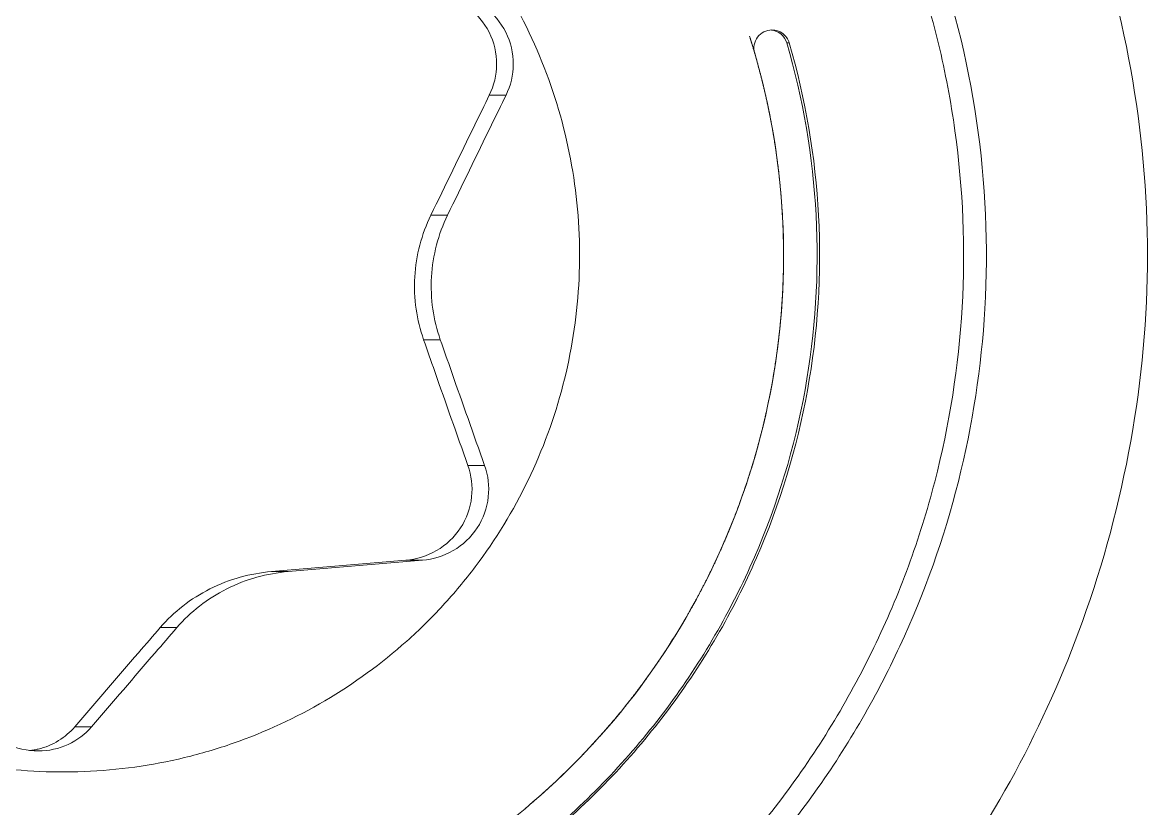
# Model space of a CAD drawing. Header units: millimetres. Extents: x 1177 to 4147, y 93 to 2194.
# Drawn here: x 1853.593 to 1858.274, y 1357.593 to 1360.863 of the extents above; entities that cross this region are included whole.
import ezdxf

# ---------------------------------------------------------------- set-up
doc = ezdxf.new("R2010")
doc.units = ezdxf.units.MM
doc.header["$LTSCALE"] = 0.1
doc.layers.get('0').update_dxf_attribs({"lineweight": 13})

msp = doc.modelspace()

# ---------------------------------------------------------------- linework, layer by layer
for p, q in [((1856.7831, 1360.7786), (1856.7728, 1360.7786)), ((1856.6417, 1360.7285), (1856.6394, 1360.7365)), ((1855.6049, 1360.5608), (1855.5354, 1360.5608)), ((1856.7395, 1360.2427), (1856.7376, 1360.258)), ((1855.292, 1360.0611), (1855.3615, 1360.0611)), ((1856.7562, 1359.7509), (1856.7566, 1359.7579)), ((1855.2621, 1359.5434), (1855.3316, 1359.5434)), ((1856.6919, 1359.2602), (1856.6934, 1359.2674)), ((1855.516, 1359.0201), (1855.4464, 1359.0201)), ((1856.5458, 1358.7816), (1856.5515, 1358.7961)), ((1856.5318, 1358.7472), (1856.5458, 1358.7816)), ((1855.1881, 1358.6264), (1854.6291, 1358.5787)), ((1855.2576, 1358.6264), (1854.6986, 1358.5787)), ((1855.2576, 1358.6264), (1855.1881, 1358.6264)), ((1854.6291, 1358.5787), (1854.6986, 1358.5787)), ((1854.1664, 1358.3458), (1854.2359, 1358.3458)), ((1856.3236, 1358.3361), (1856.3324, 1358.3508)), ((1853.8806, 1357.9331), (1853.811, 1357.9331)), ((1856.0332, 1357.9363), (1856.0411, 1357.9455)), ((1853.6594, 1357.8322), (1853.6421, 1357.8327))]:
    msp.add_line(p, q)
for centre, radius, start, end in [((1856.7113, 1360.7575), 0.075, 90.0594, 196.3113), ((1853.59, 1358.1289), 0.2967, 276.3801, 280.0635), ((1853.5907, 1358.1247), 0.2924, 280.0633, 283.2844)]:
    msp.add_arc(centre, radius, start, end)
for points, knots in [([(1853.7585, 1363.7448), (1853.5165, 1363.7448), (1853.0312, 1363.6988), (1852.3301, 1363.494), (1851.6797, 1363.1609), (1851.1036, 1362.7113), (1850.6221, 1362.1613), (1850.2525, 1361.5304), (1850.0079, 1360.8414), (1849.934, 1360.359), (1849.9201, 1360.117)], [0, 0, 0, 0, 0.124921, 0.249854, 0.374808, 0.499791, 0.624805, 0.74985, 0.874913, 1, 1, 1, 1]), ([(1853.7585, 1363.7448), (1854.019, 1363.7448), (1854.5415, 1363.6914), (1855.2917, 1363.4546), (1855.9788, 1363.0707), (1856.5742, 1362.5556), (1857.0533, 1361.9308), (1857.3963, 1361.2217), (1857.5891, 1360.4583), (1857.6121, 1359.933), (1857.5971, 1359.6726)], [0, 0, 0, 0, 0.124923, 0.249851, 0.374807, 0.499793, 0.624811, 0.749857, 0.87492, 1, 1, 1, 1]), ([(1857.5024, 1359.6784), (1857.5166, 1359.923), (1857.5016, 1360.2935), (1857.41, 1360.7758), (1857.2718, 1361.247), (1857.0133, 1361.8069), (1856.6505, 1362.3056), (1856.3067, 1362.6558), (1855.9304, 1362.9707), (1855.4047, 1363.2925), (1854.7112, 1363.5478), (1853.9813, 1363.6627), (1853.2429, 1363.6328), (1852.5247, 1363.4593), (1851.9654, 1363.2002), (1851.5554, 1362.9309), (1851.1736, 1362.6227), (1850.7558, 1362.1692), (1850.4346, 1361.6428), (1850.243, 1361.1907), (1850.0966, 1360.7222), (1850.0391, 1360.3559), (1850.0249, 1360.1112)], [0, 0, 0, 0, 0.062524, 0.093821, 0.125116, 0.187624, 0.250118, 0.281397, 0.312672, 0.375134, 0.437583, 0.500025, 0.562464, 0.624908, 0.687362, 0.718632, 0.749906, 0.812391, 0.874892, 0.906183, 0.937477, 1, 1, 1, 1]), ([(1853.6398, 1357.7484), (1853.4997, 1357.7565), (1853.2899, 1357.7895), (1853.0217, 1357.8736), (1852.7628, 1357.9836), (1852.4614, 1358.168), (1852.2017, 1358.4079), (1852.0253, 1358.627), (1851.8711, 1358.8625), (1851.7228, 1359.1836), (1851.6235, 1359.5959), (1851.6063, 1360.0197), (1851.6721, 1360.4387), (1851.8182, 1360.8368), (1852.0025, 1361.1387), (1852.1828, 1361.3547), (1852.3833, 1361.5521), (1852.6688, 1361.7604), (1852.9894, 1361.9088), (1853.2592, 1361.9882), (1853.5354, 1362.0407), (1853.7476, 1362.0493), (1853.8876, 1362.0412)], [0, 0, 0, 0, 0.062443, 0.093706, 0.124966, 0.187429, 0.249906, 0.281189, 0.312476, 0.374984, 0.437502, 0.500025, 0.562545, 0.625058, 0.687559, 0.71884, 0.750118, 0.812587, 0.875041, 0.906299, 0.937559, 1, 1, 1, 1]), ([(1853.8876, 1362.0412), (1854.0277, 1362.0331), (1854.2375, 1362.0001), (1854.5057, 1361.916), (1854.7646, 1361.806), (1855.066, 1361.6216), (1855.3256, 1361.3817), (1855.5021, 1361.1626), (1855.6563, 1360.9271), (1855.8046, 1360.606), (1855.9039, 1360.1937), (1855.9211, 1359.7699), (1855.8553, 1359.3509), (1855.7092, 1358.9528), (1855.5249, 1358.651), (1855.3446, 1358.4349), (1855.1441, 1358.2375), (1854.8586, 1358.0292), (1854.5379, 1357.8808), (1854.2682, 1357.8014), (1853.992, 1357.7489), (1853.7798, 1357.7403), (1853.6398, 1357.7484)], [0, 0, 0, 0, 0.062443, 0.093706, 0.124966, 0.187429, 0.249906, 0.281189, 0.312476, 0.374984, 0.437502, 0.500025, 0.562545, 0.625058, 0.687559, 0.71884, 0.750118, 0.812587, 0.875041, 0.906299, 0.937559, 1, 1, 1, 1]), ([(1850.8451, 1361.0703), (1850.7498, 1360.833), (1850.6167, 1360.333), (1850.6043, 1359.5587), (1850.7791, 1358.8039), (1851.131, 1358.1138), (1851.6391, 1357.5294), (1852.2729, 1357.0852), (1852.8759, 1356.8538), (1853.3796, 1356.7605), (1853.6358, 1356.7448), (1853.7637, 1356.7448)], [0, 0, 0, 0, 0.125032, 0.250067, 0.375098, 0.500103, 0.625071, 0.749998, 0.874891, 0.937447, 1, 1, 1, 1]), ([(1851.0122, 1361.0819), (1851.003, 1361.0528), (1850.9844, 1360.9947), (1850.9566, 1360.9076), (1850.9335, 1360.8349), (1850.915, 1360.7768), (1850.9011, 1360.7333), (1850.8872, 1360.6897), (1850.8733, 1360.6461), (1850.8617, 1360.6098), (1850.8524, 1360.5808), (1850.8466, 1360.5626), (1850.8426, 1360.5499), (1850.8403, 1360.5426), (1850.8385, 1360.5372), (1850.8371, 1360.5326), (1850.8359, 1360.529), (1850.8351, 1360.5263), (1850.8343, 1360.524), (1850.8341, 1360.5221), (1850.8339, 1360.5202), (1850.8336, 1360.5178), (1850.833, 1360.512), (1850.832, 1360.5033), (1850.8307, 1360.4917), (1850.8294, 1360.4802), (1850.8277, 1360.4647), (1850.8255, 1360.4455), (1850.8229, 1360.4223), (1850.8203, 1360.3992), (1850.8169, 1360.3684), (1850.8126, 1360.3298), (1850.8074, 1360.2835), (1850.8022, 1360.2373), (1850.7953, 1360.1756), (1850.7883, 1360.1139), (1850.7823, 1360.0599), (1850.7788, 1360.0291), (1850.7767, 1360.0098), (1850.7749, 1359.9944), (1850.7736, 1359.9828), (1850.7723, 1359.9712), (1850.7713, 1359.9616), (1850.7704, 1359.9539), (1850.7697, 1359.9481), (1850.7691, 1359.9423), (1850.7686, 1359.9375), (1850.7682, 1359.9344), (1850.768, 1359.9329), (1850.7679, 1359.932), (1850.768, 1359.9308), (1850.7681, 1359.9294), (1850.7683, 1359.9275), (1850.7685, 1359.9251), (1850.7688, 1359.9222), (1850.7691, 1359.9184), (1850.7697, 1359.9118), (1850.7705, 1359.9023), (1850.7718, 1359.8871), (1850.7734, 1359.8681), (1850.7753, 1359.8453), (1850.7773, 1359.8225), (1850.7792, 1359.7998), (1850.7818, 1359.7694), (1850.7851, 1359.7314), (1850.789, 1359.6858), (1850.7929, 1359.6402), (1850.7968, 1359.5947), (1850.8006, 1359.5491), (1850.8039, 1359.5111), (1850.8065, 1359.4807), (1850.8084, 1359.4579), (1850.8104, 1359.4351), (1850.8123, 1359.4124), (1850.814, 1359.3934), (1850.8153, 1359.3782), (1850.8161, 1359.3687), (1850.8166, 1359.362), (1850.817, 1359.3582), (1850.8172, 1359.3554), (1850.8174, 1359.353), (1850.8176, 1359.3511), (1850.8177, 1359.3497), (1850.8178, 1359.3485), (1850.8181, 1359.3476), (1850.8185, 1359.3462), (1850.8194, 1359.3432), (1850.8207, 1359.3385), (1850.8223, 1359.3329), (1850.8239, 1359.3273), (1850.8261, 1359.3199), (1850.8288, 1359.3106), (1850.832, 1359.2994), (1850.8353, 1359.2882), (1850.8396, 1359.2733), (1850.845, 1359.2547), (1850.8537, 1359.2249), (1850.8688, 1359.1727), (1850.8861, 1359.1131), (1850.9033, 1359.0535), (1850.9163, 1359.0088), (1850.9293, 1358.9641), (1850.9401, 1358.9268), (1850.9487, 1358.897), (1850.9552, 1358.8746), (1850.9617, 1358.8523), (1850.9671, 1358.8336), (1850.9714, 1358.8187), (1850.9747, 1358.8076), (1850.9779, 1358.7964), (1850.9803, 1358.788), (1850.9819, 1358.7824), (1850.9826, 1358.7801), (1850.9832, 1358.7782), (1850.9837, 1358.7763), (1850.9848, 1358.7742), (1850.9861, 1358.7717), (1850.9879, 1358.7683), (1850.9901, 1358.7641), (1850.9927, 1358.759), (1850.9962, 1358.7523), (1851.0024, 1358.7404), (1851.0111, 1358.7235), (1851.0252, 1358.6965), (1851.0428, 1358.6627), (1851.0639, 1358.6221), (1851.0849, 1358.5815), (1851.106, 1358.5409), (1851.1271, 1358.5003), (1851.1482, 1358.4598), (1851.1693, 1358.4192), (1851.1869, 1358.3854), (1851.2009, 1358.3583), (1851.2115, 1358.338), (1851.2203, 1358.3211), (1851.2273, 1358.3076), (1851.2326, 1358.2975), (1851.2378, 1358.2873), (1851.2422, 1358.2789), (1851.2457, 1358.2721), (1851.2479, 1358.2679), (1851.2497, 1358.2645), (1851.251, 1358.262), (1851.2521, 1358.2598), (1851.2529, 1358.2584), (1851.2533, 1358.2575), (1851.2536, 1358.2569), (1851.2541, 1358.2563), (1851.2547, 1358.2556), (1851.2558, 1358.2542), (1851.2573, 1358.2524), (1851.2591, 1358.2501), (1851.2615, 1358.2471), (1851.2646, 1358.2433), (1851.2694, 1358.2372), (1851.2755, 1358.2297), (1851.2828, 1358.2206), (1851.2901, 1358.2115), (1851.2998, 1358.1994), (1851.3119, 1358.1843), (1851.3265, 1358.1662), (1851.3459, 1358.142), (1851.3702, 1358.1117), (1851.3993, 1358.0755), (1851.4284, 1358.0392), (1851.4575, 1358.0029), (1851.4867, 1357.9666), (1851.5158, 1357.9303), (1851.5449, 1357.894), (1851.5692, 1357.8638), (1851.5886, 1357.8396), (1851.6007, 1357.8245), (1851.6092, 1357.8139), (1851.6141, 1357.8078), (1851.6177, 1357.8033), (1851.6208, 1357.7995), (1851.6232, 1357.7965), (1851.625, 1357.7942), (1851.6265, 1357.7923), (1851.628, 1357.7911), (1851.6295, 1357.7899), (1851.6313, 1357.7884), (1851.6357, 1357.7847), (1851.6422, 1357.7792), (1851.651, 1357.7719), (1851.6598, 1357.7645), (1851.6714, 1357.7547), (1851.686, 1357.7425), (1851.7036, 1357.7278), (1851.7211, 1357.7132), (1851.7444, 1357.6936), (1851.7736, 1357.6692), (1851.8087, 1357.6398), (1851.8437, 1357.6105), (1851.8904, 1357.5713), (1851.9372, 1357.5322), (1851.978, 1357.498), (1852.0014, 1357.4784), (1852.016, 1357.4662), (1852.0277, 1357.4564), (1852.0364, 1357.4491), (1852.0452, 1357.4417), (1852.0525, 1357.4356), (1852.0583, 1357.4307), (1852.0627, 1357.427), (1852.0671, 1357.4234), (1852.0708, 1357.4203), (1852.0731, 1357.4183), (1852.0742, 1357.4174), (1852.0749, 1357.4168), (1852.076, 1357.4162), (1852.0773, 1357.4155), (1852.079, 1357.4146), (1852.0811, 1357.4134), (1852.0837, 1357.412), (1852.0871, 1357.4102), (1852.093, 1357.4069), (1852.1015, 1357.4023), (1852.1151, 1357.3949), (1852.1321, 1357.3856), (1852.1525, 1357.3744), (1852.173, 1357.3633), (1852.1934, 1357.3521), (1852.2206, 1357.3373), (1852.2546, 1357.3187), (1852.2954, 1357.2964), (1852.3362, 1357.2741), (1852.377, 1357.2518), (1852.4179, 1357.2295), (1852.4519, 1357.2109), (1852.4791, 1357.1961), (1852.4995, 1357.1849), (1852.5199, 1357.1738), (1852.5403, 1357.1626), (1852.5573, 1357.1533), (1852.5709, 1357.1459), (1852.5794, 1357.1413), (1852.5854, 1357.138), (1852.5888, 1357.1362), (1852.5913, 1357.1348), (1852.5935, 1357.1336), (1852.5952, 1357.1327), (1852.5964, 1357.132), (1852.5975, 1357.1314), (1852.5984, 1357.1311), (1852.5998, 1357.1307), (1852.6027, 1357.1298), (1852.6073, 1357.1284), (1852.6127, 1357.1267), (1852.6182, 1357.125), (1852.6254, 1357.1227), (1852.6345, 1357.1199), (1852.6454, 1357.1165), (1852.6563, 1357.1131), (1852.6709, 1357.1085), (1852.689, 1357.1028), (1852.7181, 1357.0938), (1852.769, 1357.0779), (1852.8271, 1357.0598), (1852.8853, 1357.0416), (1852.9289, 1357.028), (1852.9725, 1357.0144), (1853.0089, 1357.003), (1853.0379, 1356.994), (1853.0597, 1356.9872), (1853.0815, 1356.9804), (1853.0997, 1356.9747), (1853.1143, 1356.9702), (1853.1252, 1356.9668), (1853.1361, 1356.9634), (1853.1442, 1356.9608), (1853.1497, 1356.9591), (1853.152, 1356.9584), (1853.1538, 1356.9578), (1853.1556, 1356.9572), (1853.158, 1356.957), (1853.1609, 1356.9567), (1853.1648, 1356.9563), (1853.1696, 1356.9558), (1853.1754, 1356.9552), (1853.1831, 1356.9543), (1853.1966, 1356.9529), (1853.2159, 1356.9509), (1853.2467, 1356.9476), (1853.2853, 1356.9436), (1853.3316, 1356.9387), (1853.3779, 1356.9338), (1853.4241, 1356.929), (1853.4859, 1356.9225), (1853.563, 1356.9143), (1853.6556, 1356.9046), (1853.7173, 1356.8981), (1853.7481, 1356.8948)], [0, 0, 0, 0, 0.015625, 0.03125, 0.046875, 0.054688, 0.0625, 0.070312, 0.078125, 0.085938, 0.089844, 0.09375, 0.095703, 0.09668, 0.097656, 0.098633, 0.099121, 0.099609, 0.100098, 0.100342, 0.100586, 0.101074, 0.101562, 0.103516, 0.105469, 0.107422, 0.109375, 0.113281, 0.117188, 0.121094, 0.125, 0.132812, 0.140625, 0.148438, 0.15625, 0.171875, 0.179688, 0.183594, 0.1875, 0.189453, 0.191406, 0.193359, 0.195312, 0.196289, 0.197266, 0.198242, 0.199219, 0.199707, 0.199829, 0.199951, 0.200195, 0.200439, 0.200684, 0.201172, 0.20166, 0.202148, 0.203125, 0.205078, 0.207031, 0.210938, 0.214844, 0.21875, 0.222656, 0.226562, 0.234375, 0.242188, 0.25, 0.257812, 0.265625, 0.273438, 0.277344, 0.28125, 0.285156, 0.289062, 0.292969, 0.294922, 0.296875, 0.297852, 0.29834, 0.298828, 0.299316, 0.299561, 0.299805, 0.300049, 0.300171, 0.300293, 0.300781, 0.301758, 0.302734, 0.303711, 0.304688, 0.306641, 0.308594, 0.310547, 0.3125, 0.316406, 0.320312, 0.328125, 0.34375, 0.351562, 0.359375, 0.367188, 0.375, 0.378906, 0.382812, 0.386719, 0.390625, 0.392578, 0.394531, 0.396484, 0.398438, 0.398926, 0.399414, 0.399658, 0.399902, 0.400391, 0.400879, 0.401367, 0.402344, 0.40332, 0.404297, 0.40625, 0.410156, 0.414062, 0.421875, 0.429688, 0.4375, 0.445312, 0.453125, 0.460938, 0.46875, 0.476562, 0.480469, 0.484375, 0.488281, 0.490234, 0.492188, 0.494141, 0.496094, 0.49707, 0.498047, 0.498535, 0.499023, 0.499512, 0.499756, 0.499878, 0.5, 0.500122, 0.500244, 0.500488, 0.500977, 0.501465, 0.501953, 0.50293, 0.503906, 0.505859, 0.507812, 0.509766, 0.511719, 0.515625, 0.519531, 0.523438, 0.53125, 0.539062, 0.546875, 0.554688, 0.5625, 0.570312, 0.578125, 0.585938, 0.589844, 0.59375, 0.595703, 0.59668, 0.597656, 0.598633, 0.599121, 0.599609, 0.600098, 0.600342, 0.600586, 0.601074, 0.601562, 0.603516, 0.605469, 0.607422, 0.609375, 0.613281, 0.617188, 0.621094, 0.625, 0.632812, 0.640625, 0.648438, 0.65625, 0.671875, 0.679688, 0.683594, 0.6875, 0.689453, 0.691406, 0.693359, 0.695312, 0.696289, 0.697266, 0.698242, 0.699219, 0.699707, 0.699829, 0.699951, 0.700195, 0.700439, 0.700684, 0.701172, 0.70166, 0.702148, 0.703125, 0.705078, 0.707031, 0.710938, 0.714844, 0.71875, 0.722656, 0.726562, 0.734375, 0.742188, 0.75, 0.757812, 0.765625, 0.773438, 0.777344, 0.78125, 0.785156, 0.789062, 0.792969, 0.794922, 0.796875, 0.797852, 0.79834, 0.798828, 0.799316, 0.799561, 0.799805, 0.800049, 0.800171, 0.800293, 0.800781, 0.801758, 0.802734, 0.803711, 0.804688, 0.806641, 0.808594, 0.810547, 0.8125, 0.816406, 0.820312, 0.828125, 0.84375, 0.851562, 0.859375, 0.867188, 0.875, 0.878906, 0.882812, 0.886719, 0.890625, 0.892578, 0.894531, 0.896484, 0.898438, 0.898926, 0.899414, 0.899658, 0.899902, 0.900391, 0.900879, 0.901367, 0.902344, 0.90332, 0.904297, 0.90625, 0.910156, 0.914062, 0.921875, 0.929688, 0.9375, 0.945312, 0.953125, 0.96875, 0.984375, 1, 1, 1, 1]), ([(1853.7534, 1356.8948), (1853.5101, 1356.8948), (1853.0216, 1356.9547), (1852.3338, 1357.219), (1851.7298, 1357.642), (1851.246, 1358.1986), (1850.9109, 1358.8558), (1850.7444, 1359.5747), (1850.7562, 1360.3121), (1850.883, 1360.7883), (1850.9738, 1361.0143)], [0, 0, 0, 0, 0.124904, 0.249827, 0.374783, 0.49978, 0.624814, 0.749874, 0.874938, 1, 1, 1, 1]), ([(1850.9841, 1361.0143), (1850.8933, 1360.7883), (1850.7666, 1360.3121), (1850.7548, 1359.5747), (1850.9213, 1358.8558), (1851.2564, 1358.1986), (1851.7402, 1357.642), (1852.3441, 1357.219), (1853.0319, 1356.9547), (1853.5205, 1356.8948), (1853.7637, 1356.8948)], [0, 0, 0, 0, 0.125061, 0.250126, 0.375186, 0.50022, 0.625217, 0.750173, 0.875096, 1, 1, 1, 1]), ([(1855.3241, 1360.9818), (1855.3677, 1360.973), (1855.4535, 1360.9354), (1855.5444, 1360.8278), (1855.5765, 1360.691), (1855.5548, 1360.6004), (1855.5354, 1360.5608)], [0, 0, 0, 0, 0.247219, 0.501902, 0.755364, 1, 1, 1, 1]), ([(1855.3936, 1360.9818), (1855.4372, 1360.973), (1855.5231, 1360.9354), (1855.6139, 1360.8278), (1855.646, 1360.691), (1855.6243, 1360.6004), (1855.6049, 1360.5608)], [0, 0, 0, 0, 0.247207, 0.501889, 0.755366, 1, 1, 1, 1]), ([(1856.6394, 1360.7365), (1856.6379, 1360.7415), (1856.6349, 1360.7515), (1856.6315, 1360.7628), (1856.6293, 1360.7703), (1856.6281, 1360.7741), (1856.6271, 1360.7772), (1856.6264, 1360.7797), (1856.6258, 1360.7816), (1856.6253, 1360.7832), (1856.6249, 1360.7844), (1856.6247, 1360.7852), (1856.6245, 1360.7858), (1856.6244, 1360.7862), (1856.6243, 1360.7865), (1856.6242, 1360.7867), (1856.6241, 1360.787), (1856.624, 1360.7874), (1856.6237, 1360.7883), (1856.6233, 1360.7897), (1856.6227, 1360.7916), (1856.6221, 1360.7934), (1856.6213, 1360.7959), (1856.62, 1360.8003), (1856.6188, 1360.804), (1856.618, 1360.8065)], [0, 0, 0, 0, 0.25, 0.5, 0.5625, 0.625, 0.6875, 0.71875, 0.75, 0.78125, 0.796875, 0.8125, 0.820312, 0.828125, 0.832031, 0.833984, 0.835938, 0.839844, 0.84375, 0.859375, 0.875, 0.890625, 0.90625, 0.9375, 1, 1, 1, 1]), ([(1856.7728, 1360.7786), (1856.7687, 1360.7925), (1856.752, 1360.8185), (1856.7234, 1360.8305), (1856.709, 1360.8321)], [0, 0, 0, 0, 0.500254, 1, 1, 1, 1]), ([(1856.7112, 1360.8325), (1856.727, 1360.8325), (1856.7595, 1360.8219), (1856.7787, 1360.7937), (1856.7831, 1360.7786)], [0, 0, 0, 0, 0.499748, 1, 1, 1, 1]), ([(1853.7637, 1356.7448), (1854.0063, 1356.7448), (1854.4935, 1356.8015), (1855.1836, 1357.0522), (1855.7981, 1357.4551), (1856.3036, 1357.9886), (1856.6731, 1358.6241), (1856.8868, 1359.3277), (1856.9335, 1360.0613), (1856.8512, 1360.5454), (1856.7831, 1360.7786)], [0, 0, 0, 0, 0.124906, 0.24983, 0.374785, 0.499777, 0.624806, 0.749863, 0.874929, 1, 1, 1, 1]), ([(1853.7637, 1356.7448), (1854.0059, 1356.7456), (1854.492, 1356.8037), (1855.1802, 1357.0558), (1855.7927, 1357.4594), (1856.2963, 1357.9929), (1856.6642, 1358.6277), (1856.8769, 1359.3303), (1856.923, 1360.0626), (1856.8408, 1360.5458), (1856.7728, 1360.7786)], [0, 0, 0, 0, 0.124906, 0.24983, 0.374785, 0.499777, 0.624806, 0.749864, 0.874929, 1, 1, 1, 1]), ([(1853.7637, 1356.8948), (1853.9948, 1356.8948), (1854.4587, 1356.9488), (1855.116, 1357.1876), (1855.7013, 1357.5713), (1856.1826, 1358.0794), (1856.5346, 1358.6846), (1856.7381, 1359.3547), (1856.7826, 1360.0533), (1856.7042, 1360.5144), (1856.6394, 1360.7365)], [0, 0, 0, 0, 0.124906, 0.24983, 0.374785, 0.499777, 0.624806, 0.749863, 0.874929, 1, 1, 1, 1]), ([(1856.7376, 1360.258), (1856.7364, 1360.2671), (1856.7346, 1360.2807), (1856.7325, 1360.2966), (1856.7312, 1360.3057), (1856.7303, 1360.3125), (1856.7294, 1360.3193), (1856.7287, 1360.3244), (1856.7283, 1360.3278), (1856.7281, 1360.3293), (1856.7279, 1360.3304), (1856.7277, 1360.3316), (1856.7274, 1360.3339), (1856.7269, 1360.3371), (1856.726, 1360.3423), (1856.725, 1360.3488), (1856.7233, 1360.3591), (1856.7212, 1360.372), (1856.7192, 1360.3849), (1856.7175, 1360.3953), (1856.7165, 1360.4017), (1856.7156, 1360.4069), (1856.7151, 1360.4101), (1856.7147, 1360.4124), (1856.7145, 1360.4137), (1856.7143, 1360.4148), (1856.7141, 1360.4162), (1856.7134, 1360.4196), (1856.7125, 1360.4246), (1856.7112, 1360.4314), (1856.7099, 1360.4381), (1856.7082, 1360.4471), (1856.7066, 1360.4561), (1856.7049, 1360.4652), (1856.7038, 1360.4708), (1856.703, 1360.4753), (1856.7023, 1360.4787), (1856.7018, 1360.4815), (1856.7014, 1360.4834), (1856.7012, 1360.4846), (1856.7011, 1360.4854), (1856.7008, 1360.4864), (1856.7006, 1360.4876), (1856.7001, 1360.4899), (1856.6994, 1360.4931), (1856.6986, 1360.4969), (1856.6975, 1360.502), (1856.6961, 1360.5084), (1856.6939, 1360.5187), (1856.6911, 1360.5315), (1856.6884, 1360.5443), (1856.6862, 1360.5545), (1856.6848, 1360.5609), (1856.6837, 1360.566), (1856.6825, 1360.5711), (1856.6803, 1360.58), (1856.6772, 1360.5927), (1856.6735, 1360.608), (1856.6698, 1360.6233), (1856.6667, 1360.636), (1856.6645, 1360.6449), (1856.6632, 1360.6499), (1856.6618, 1360.6549), (1856.6601, 1360.6611), (1856.656, 1360.6761), (1856.6499, 1360.6986), (1856.6444, 1360.7185), (1856.6417, 1360.7285)], [0, 0, 0, 0, 0.0625, 0.09375, 0.109375, 0.125, 0.140625, 0.15625, 0.160156, 0.164062, 0.166016, 0.167969, 0.171875, 0.179688, 0.1875, 0.203125, 0.21875, 0.25, 0.28125, 0.296875, 0.3125, 0.320312, 0.328125, 0.332031, 0.333984, 0.335938, 0.339844, 0.34375, 0.359375, 0.375, 0.390625, 0.40625, 0.4375, 0.453125, 0.46875, 0.476562, 0.484375, 0.492188, 0.496094, 0.498047, 0.5, 0.501953, 0.503906, 0.507812, 0.515625, 0.523438, 0.53125, 0.546875, 0.5625, 0.59375, 0.625, 0.640625, 0.65625, 0.664062, 0.671875, 0.6875, 0.71875, 0.75, 0.78125, 0.8125, 0.828125, 0.835938, 0.84375, 0.859375, 0.875, 0.9375, 1, 1, 1, 1]), ([(1855.5354, 1360.5608), (1855.5153, 1360.5197), (1855.4338, 1360.3533), (1855.3527, 1360.1867), (1855.292, 1360.0611)], [0, 0, 0, 0, 0.247065, 1, 1, 1, 1]), ([(1855.6049, 1360.5608), (1855.5848, 1360.5197), (1855.5033, 1360.3533), (1855.4222, 1360.1867), (1855.3615, 1360.0611)], [0, 0, 0, 0, 0.247077, 1, 1, 1, 1]), ([(1856.7566, 1359.7579), (1856.7569, 1359.767), (1856.7573, 1359.7808), (1856.7579, 1359.7968), (1856.7582, 1359.8059), (1856.7584, 1359.8128), (1856.7586, 1359.8197), (1856.7588, 1359.8248), (1856.7589, 1359.8283), (1856.759, 1359.8297), (1856.759, 1359.8308), (1856.759, 1359.8321), (1856.759, 1359.8344), (1856.7591, 1359.8377), (1856.7591, 1359.8429), (1856.7591, 1359.8495), (1856.7592, 1359.8599), (1856.7593, 1359.873), (1856.7594, 1359.8887), (1856.7595, 1359.9018), (1856.7596, 1359.911), (1856.7596, 1359.9162), (1856.7595, 1359.9214), (1856.7594, 1359.928), (1856.7591, 1359.9385), (1856.7589, 1359.9515), (1856.7586, 1359.9646), (1856.7584, 1359.9751), (1856.7582, 1359.9816), (1856.7581, 1359.9869), (1856.7581, 1359.9908), (1856.758, 1359.9941), (1856.7579, 1359.9964), (1856.7579, 1359.9977), (1856.7579, 1359.9987), (1856.7578, 1359.9995), (1856.7578, 1360.0007), (1856.7577, 1360.0027), (1856.7576, 1360.0055), (1856.7574, 1360.0089), (1856.7572, 1360.0135), (1856.7569, 1360.0192), (1856.7565, 1360.0284), (1856.7561, 1360.0376), (1856.7556, 1360.0467), (1856.7553, 1360.0536), (1856.755, 1360.0604), (1856.7548, 1360.0656), (1856.7546, 1360.069), (1856.7545, 1360.0705), (1856.7545, 1360.0716), (1856.7544, 1360.0728), (1856.7542, 1360.0751), (1856.754, 1360.0784), (1856.7536, 1360.0836), (1856.7531, 1360.0901), (1856.7524, 1360.1006), (1856.7514, 1360.1136), (1856.7503, 1360.1293), (1856.7494, 1360.1411), (1856.7488, 1360.1489), (1856.7486, 1360.1522), (1856.7484, 1360.1548), (1856.7482, 1360.1575), (1856.7477, 1360.1622), (1856.747, 1360.1691), (1856.7459, 1360.18), (1856.7445, 1360.1936), (1856.7423, 1360.2154), (1856.7406, 1360.2318), (1856.7395, 1360.2427)], [0, 0, 0, 0, 0.0625, 0.09375, 0.109375, 0.125, 0.140625, 0.15625, 0.160156, 0.164062, 0.166016, 0.167969, 0.171875, 0.179688, 0.1875, 0.203125, 0.21875, 0.25, 0.28125, 0.3125, 0.328125, 0.335938, 0.34375, 0.359375, 0.375, 0.40625, 0.4375, 0.453125, 0.46875, 0.476562, 0.484375, 0.492188, 0.496094, 0.498047, 0.5, 0.501953, 0.503906, 0.507812, 0.515625, 0.523438, 0.53125, 0.546875, 0.5625, 0.59375, 0.609375, 0.625, 0.640625, 0.65625, 0.660156, 0.664062, 0.666016, 0.667969, 0.671875, 0.679688, 0.6875, 0.703125, 0.71875, 0.75, 0.78125, 0.8125, 0.820312, 0.828125, 0.832031, 0.835938, 0.84375, 0.859375, 0.875, 0.90625, 0.9375, 1, 1, 1, 1]), ([(1849.9201, 1360.117), (1849.9051, 1359.8574), (1849.9279, 1359.3337), (1850.1195, 1358.5723), (1850.4604, 1357.8649), (1850.9367, 1357.2408), (1851.5289, 1356.7258), (1852.2127, 1356.3408), (1852.9597, 1356.1017), (1853.4803, 1356.0461), (1853.74, 1356.0449)], [0, 0, 0, 0, 0.125084, 0.25015, 0.375199, 0.500218, 0.625203, 0.750156, 0.875085, 1, 1, 1, 1]), ([(1850.0249, 1360.1112), (1850.0108, 1359.8666), (1850.0258, 1359.4961), (1850.1173, 1359.0138), (1850.2556, 1358.5426), (1850.514, 1357.9827), (1850.8769, 1357.484), (1851.2207, 1357.1338), (1851.597, 1356.8189), (1852.1227, 1356.4971), (1852.8162, 1356.2419), (1853.5461, 1356.1269), (1854.2845, 1356.1568), (1855.0027, 1356.3303), (1855.5619, 1356.5894), (1855.972, 1356.8587), (1856.3538, 1357.1669), (1856.7716, 1357.6204), (1857.0928, 1358.1468), (1857.2844, 1358.5989), (1857.4308, 1359.0674), (1857.4883, 1359.4337), (1857.5024, 1359.6784)], [0, 0, 0, 0, 0.062524, 0.093821, 0.125116, 0.187624, 0.250118, 0.281397, 0.312672, 0.375134, 0.437583, 0.500025, 0.562464, 0.624908, 0.687362, 0.718632, 0.749906, 0.812391, 0.874892, 0.906183, 0.937477, 1, 1, 1, 1]), ([(1855.292, 1360.0611), (1855.2729, 1360.0216), (1855.2419, 1359.9379), (1855.2279, 1359.8498), (1855.2253, 1359.8051)], [0, 0, 0, 0, 0.495303, 1, 1, 1, 1]), ([(1855.3615, 1360.0611), (1855.3424, 1360.0216), (1855.3114, 1359.9379), (1855.2903, 1359.8054), (1855.296, 1359.6714), (1855.3172, 1359.5848), (1855.3316, 1359.5434)], [0, 0, 0, 0, 0.247742, 0.500221, 0.752572, 1, 1, 1, 1]), ([(1855.2253, 1359.8051), (1855.2227, 1359.7605), (1855.2265, 1359.6714), (1855.2477, 1359.5848), (1855.2621, 1359.5434)], [0, 0, 0, 0, 0.504893, 1, 1, 1, 1]), ([(1856.6934, 1359.2674), (1856.6952, 1359.2763), (1856.6979, 1359.2898), (1856.7011, 1359.3055), (1856.7029, 1359.3145), (1856.7043, 1359.3213), (1856.7056, 1359.328), (1856.7066, 1359.3331), (1856.7073, 1359.3364), (1856.7076, 1359.3378), (1856.7078, 1359.3389), (1856.708, 1359.3402), (1856.7084, 1359.3425), (1856.709, 1359.3457), (1856.7099, 1359.3508), (1856.711, 1359.3573), (1856.7128, 1359.3676), (1856.715, 1359.3805), (1856.7177, 1359.396), (1856.72, 1359.4089), (1856.7215, 1359.4179), (1856.7224, 1359.4231), (1856.7231, 1359.4282), (1856.7241, 1359.4347), (1856.7263, 1359.4503), (1856.729, 1359.4684), (1856.7316, 1359.4865), (1856.7329, 1359.4956), (1856.7337, 1359.5008), (1856.7343, 1359.5047), (1856.7347, 1359.5086), (1856.7353, 1359.5138), (1856.7364, 1359.5229), (1856.7379, 1359.5359), (1856.7394, 1359.5489), (1856.7406, 1359.5593), (1856.7415, 1359.5671), (1856.7424, 1359.5749), (1856.7431, 1359.5807), (1856.7436, 1359.5846), (1856.7438, 1359.5862), (1856.7439, 1359.5876), (1856.744, 1359.5887), (1856.7442, 1359.5907), (1856.7445, 1359.5936), (1856.7449, 1359.5981), (1856.7454, 1359.6038), (1856.7462, 1359.613), (1856.7473, 1359.6244), (1856.7483, 1359.6358), (1856.749, 1359.6438), (1856.7494, 1359.6483), (1856.7497, 1359.6517), (1856.75, 1359.6552), (1856.7503, 1359.6577), (1856.7504, 1359.6594), (1856.7505, 1359.6602), (1856.7506, 1359.6607), (1856.7506, 1359.6614), (1856.7507, 1359.6626), (1856.7508, 1359.6644), (1856.751, 1359.6672), (1856.7512, 1359.6707), (1856.7515, 1359.6764), (1856.752, 1359.6834), (1856.7525, 1359.6918), (1856.7532, 1359.7031), (1856.7545, 1359.7228), (1856.7555, 1359.7397), (1856.7562, 1359.7509)], [0, 0, 0, 0, 0.0625, 0.09375, 0.109375, 0.125, 0.140625, 0.15625, 0.160156, 0.164062, 0.166016, 0.167969, 0.171875, 0.179688, 0.1875, 0.203125, 0.21875, 0.25, 0.28125, 0.3125, 0.328125, 0.335938, 0.34375, 0.359375, 0.375, 0.4375, 0.46875, 0.484375, 0.492188, 0.5, 0.507812, 0.515625, 0.53125, 0.5625, 0.59375, 0.609375, 0.625, 0.640625, 0.65625, 0.660156, 0.664062, 0.666016, 0.667969, 0.671875, 0.679688, 0.6875, 0.703125, 0.71875, 0.75, 0.78125, 0.796875, 0.804688, 0.8125, 0.820312, 0.828125, 0.830078, 0.832031, 0.833008, 0.833984, 0.835938, 0.839844, 0.84375, 0.851562, 0.859375, 0.875, 0.890625, 0.90625, 0.9375, 1, 1, 1, 1]), ([(1857.5971, 1359.6726), (1857.5831, 1359.4306), (1857.5092, 1358.9482), (1857.2647, 1358.2593), (1856.8951, 1357.6283), (1856.4136, 1357.0783), (1855.8374, 1356.6287), (1855.187, 1356.2956), (1854.4859, 1356.0908), (1854.0006, 1356.0448), (1853.7585, 1356.0448)], [0, 0, 0, 0, 0.125083, 0.250142, 0.375185, 0.500198, 0.625182, 0.75014, 0.875071, 1, 1, 1, 1]), ([(1855.2621, 1359.5434), (1855.2775, 1359.4992), (1855.3386, 1359.3247), (1855.4002, 1359.1503), (1855.4464, 1359.0201)], [0, 0, 0, 0, 0.253165, 1, 1, 1, 1]), ([(1855.3316, 1359.5434), (1855.347, 1359.4992), (1855.4081, 1359.3247), (1855.4698, 1359.1503), (1855.516, 1359.0201)], [0, 0, 0, 0, 0.253173, 1, 1, 1, 1]), ([(1856.5515, 1358.7961), (1856.5548, 1358.8047), (1856.5597, 1358.8175), (1856.5653, 1358.8325), (1856.5686, 1358.8411), (1856.571, 1358.8475), (1856.5735, 1358.8539), (1856.5753, 1358.8588), (1856.5765, 1358.862), (1856.577, 1358.8633), (1856.5774, 1358.8644), (1856.5778, 1358.8656), (1856.5786, 1358.8677), (1856.5797, 1358.8708), (1856.5814, 1358.8758), (1856.5836, 1358.8819), (1856.587, 1358.8918), (1856.5913, 1358.9042), (1856.5965, 1358.919), (1856.6008, 1358.9314), (1856.6039, 1358.94), (1856.6056, 1358.945), (1856.6071, 1358.95), (1856.6091, 1358.9562), (1856.6123, 1358.9662), (1856.6163, 1358.9786), (1856.6202, 1358.9911), (1856.6234, 1359.0011), (1856.6254, 1359.0073), (1856.627, 1359.0123), (1856.6282, 1359.0161), (1856.6292, 1359.0192), (1856.6299, 1359.0214), (1856.6303, 1359.0226), (1856.6306, 1359.0236), (1856.6308, 1359.0244), (1856.6311, 1359.0255), (1856.6317, 1359.0274), (1856.6325, 1359.0301), (1856.6334, 1359.0334), (1856.6347, 1359.0378), (1856.6363, 1359.0433), (1856.6388, 1359.0521), (1856.6414, 1359.0609), (1856.6439, 1359.0697), (1856.6459, 1359.0763), (1856.6478, 1359.0829), (1856.6492, 1359.0879), (1856.6502, 1359.0912), (1856.6506, 1359.0926), (1856.6509, 1359.0936), (1856.6512, 1359.0949), (1856.6518, 1359.0971), (1856.6526, 1359.1003), (1856.6539, 1359.1053), (1856.6556, 1359.1117), (1856.6582, 1359.1218), (1856.6616, 1359.1345), (1856.6655, 1359.1496), (1856.6685, 1359.1611), (1856.6705, 1359.1686), (1856.6713, 1359.1718), (1856.672, 1359.1743), (1856.6726, 1359.177), (1856.6737, 1359.1816), (1856.6752, 1359.1883), (1856.6777, 1359.1989), (1856.6808, 1359.2122), (1856.6857, 1359.2335), (1856.6894, 1359.2495), (1856.6919, 1359.2602)], [0, 0, 0, 0, 0.0625, 0.09375, 0.109375, 0.125, 0.140625, 0.15625, 0.160156, 0.164062, 0.166016, 0.167969, 0.171875, 0.179688, 0.1875, 0.203125, 0.21875, 0.25, 0.28125, 0.3125, 0.328125, 0.335938, 0.34375, 0.359375, 0.375, 0.40625, 0.4375, 0.453125, 0.46875, 0.476562, 0.484375, 0.492188, 0.496094, 0.498047, 0.5, 0.501953, 0.503906, 0.507812, 0.515625, 0.523438, 0.53125, 0.546875, 0.5625, 0.59375, 0.609375, 0.625, 0.640625, 0.65625, 0.660156, 0.664062, 0.666016, 0.667969, 0.671875, 0.679688, 0.6875, 0.703125, 0.71875, 0.75, 0.78125, 0.8125, 0.820312, 0.828125, 0.832031, 0.835938, 0.84375, 0.859375, 0.875, 0.90625, 0.9375, 1, 1, 1, 1]), ([(1855.4464, 1359.0201), (1855.4611, 1358.9787), (1855.4723, 1358.8862), (1855.4246, 1358.7542), (1855.322, 1358.6578), (1855.2324, 1358.6301), (1855.1881, 1358.6264)], [0, 0, 0, 0, 0.244334, 0.497756, 0.752586, 1, 1, 1, 1]), ([(1855.516, 1359.0201), (1855.5307, 1358.9787), (1855.5418, 1358.8862), (1855.4941, 1358.7542), (1855.3915, 1358.6578), (1855.3019, 1358.6301), (1855.2576, 1358.6264)], [0, 0, 0, 0, 0.244322, 0.497744, 0.752588, 1, 1, 1, 1]), ([(1856.3324, 1358.3508), (1856.337, 1358.3587), (1856.3463, 1358.3745), (1856.3578, 1358.3943), (1856.3659, 1358.4082), (1856.3705, 1358.4161), (1856.3748, 1358.4242), (1856.3804, 1358.4342), (1856.387, 1358.4462), (1856.3936, 1358.4582), (1856.3992, 1358.4683), (1856.4036, 1358.4763), (1856.4079, 1358.4844), (1856.4152, 1358.4986), (1856.4237, 1358.5149), (1856.4311, 1358.5291), (1856.4353, 1358.5372), (1856.4385, 1358.5433), (1856.4415, 1358.5495), (1856.4455, 1358.5577), (1856.4525, 1358.5721), (1856.4606, 1358.5886), (1856.4676, 1358.603), (1856.4716, 1358.6112), (1856.4754, 1358.6196), (1856.4802, 1358.63), (1856.4859, 1358.6425), (1856.4916, 1358.655), (1856.4959, 1358.6643), (1856.4988, 1358.6706), (1856.5, 1358.6732), (1856.501, 1358.6752), (1856.5019, 1358.6775), (1856.5036, 1358.6814), (1856.506, 1358.6869), (1856.5098, 1358.6959), (1856.5146, 1358.707), (1856.5222, 1358.7249), (1856.528, 1358.7383), (1856.5318, 1358.7472)], [0, 0, 0, 0, 0.0625, 0.125, 0.15625, 0.171875, 0.1875, 0.21875, 0.25, 0.28125, 0.3125, 0.328125, 0.34375, 0.375, 0.4375, 0.46875, 0.484375, 0.5, 0.515625, 0.53125, 0.5625, 0.625, 0.65625, 0.671875, 0.6875, 0.71875, 0.75, 0.78125, 0.8125, 0.820312, 0.828125, 0.832031, 0.835938, 0.84375, 0.859375, 0.875, 0.90625, 0.9375, 1, 1, 1, 1]), ([(1854.6291, 1358.5787), (1854.5851, 1358.575), (1854.4969, 1358.5592), (1854.3716, 1358.5108), (1854.2588, 1358.4395), (1854.1947, 1358.3786), (1854.1664, 1358.3458)], [0, 0, 0, 0, 0.24984, 0.50335, 0.755044, 1, 1, 1, 1]), ([(1854.6986, 1358.5787), (1854.6546, 1358.575), (1854.5664, 1358.5592), (1854.4411, 1358.5108), (1854.3283, 1358.4395), (1854.2643, 1358.3786), (1854.2359, 1358.3458)], [0, 0, 0, 0, 0.24984, 0.50335, 0.755044, 1, 1, 1, 1]), ([(1858.0031, 1358.371), (1857.848, 1357.9405), (1857.408, 1357.119), (1856.3987, 1356.1583), (1855.1511, 1355.5404), (1853.7746, 1355.3253), (1852.3981, 1355.5405), (1851.1503, 1356.1583), (1850.1405, 1357.1189), (1849.7003, 1357.9405), (1849.5451, 1358.371)], [0, 0, 0, 0, 0.125088, 0.25003, 0.375047, 0.499962, 0.624887, 0.749929, 0.874898, 1, 1, 1, 1]), ([(1854.1664, 1358.3458), (1854.1363, 1358.311), (1854.0176, 1358.1736), (1853.8992, 1358.036), (1853.811, 1357.9331)], [0, 0, 0, 0, 0.253724, 1, 1, 1, 1]), ([(1854.2359, 1358.3458), (1854.2058, 1358.311), (1854.0871, 1358.1736), (1853.9688, 1358.036), (1853.8806, 1357.9331)], [0, 0, 0, 0, 0.253732, 1, 1, 1, 1]), ([(1856.0411, 1357.9455), (1856.0469, 1357.9526), (1856.0557, 1357.9631), (1856.066, 1357.9754), (1856.0718, 1357.9825), (1856.0762, 1357.9878), (1856.0806, 1357.993), (1856.0839, 1357.997), (1856.0861, 1357.9996), (1856.0871, 1358.0008), (1856.0878, 1358.0016), (1856.0886, 1358.0026), (1856.09, 1358.0044), (1856.092, 1358.007), (1856.0953, 1358.0111), (1856.0993, 1358.0162), (1856.1058, 1358.0244), (1856.1139, 1358.0347), (1856.1236, 1358.047), (1856.1317, 1358.0573), (1856.1374, 1358.0645), (1856.1406, 1358.0686), (1856.1437, 1358.0728), (1856.1477, 1358.0781), (1856.1539, 1358.0864), (1856.1617, 1358.0969), (1856.1695, 1358.1074), (1856.1758, 1358.1158), (1856.1797, 1358.1211), (1856.1828, 1358.1253), (1856.1852, 1358.1284), (1856.1871, 1358.131), (1856.1885, 1358.1329), (1856.1893, 1358.1339), (1856.1899, 1358.1347), (1856.1904, 1358.1354), (1856.191, 1358.1363), (1856.1922, 1358.138), (1856.1938, 1358.1403), (1856.1958, 1358.1431), (1856.1984, 1358.1469), (1856.2017, 1358.1515), (1856.207, 1358.159), (1856.2123, 1358.1665), (1856.2176, 1358.174), (1856.2215, 1358.1796), (1856.2255, 1358.1852), (1856.2285, 1358.1894), (1856.2304, 1358.1922), (1856.2313, 1358.1934), (1856.2319, 1358.1943), (1856.2326, 1358.1954), (1856.2339, 1358.1973), (1856.2357, 1358.2), (1856.2386, 1358.2044), (1856.2422, 1358.2098), (1856.2481, 1358.2185), (1856.2553, 1358.2294), (1856.264, 1358.2425), (1856.2713, 1358.2534), (1856.2764, 1358.261), (1856.2792, 1358.2654), (1856.282, 1358.2699), (1856.2856, 1358.2755), (1856.294, 1358.289), (1856.3067, 1358.3092), (1856.3179, 1358.3272), (1856.3236, 1358.3361)], [0, 0, 0, 0, 0.0625, 0.09375, 0.109375, 0.125, 0.140625, 0.15625, 0.160156, 0.164062, 0.166016, 0.167969, 0.171875, 0.179688, 0.1875, 0.203125, 0.21875, 0.25, 0.28125, 0.3125, 0.328125, 0.335938, 0.34375, 0.359375, 0.375, 0.40625, 0.4375, 0.453125, 0.46875, 0.476562, 0.484375, 0.492188, 0.496094, 0.498047, 0.5, 0.501953, 0.503906, 0.507812, 0.515625, 0.523438, 0.53125, 0.546875, 0.5625, 0.59375, 0.609375, 0.625, 0.640625, 0.65625, 0.660156, 0.664062, 0.666016, 0.667969, 0.671875, 0.679688, 0.6875, 0.703125, 0.71875, 0.75, 0.78125, 0.8125, 0.828125, 0.835938, 0.84375, 0.859375, 0.875, 0.9375, 1, 1, 1, 1]), ([(1853.6421, 1357.8327), (1853.5963, 1357.8354), (1853.5063, 1357.8619), (1853.4369, 1357.9244), (1853.4109, 1357.9603)], [0, 0, 0, 0, 0.50836, 1, 1, 1, 1]), ([(1853.811, 1357.9331), (1853.7917, 1357.9106), (1853.7449, 1357.8706), (1853.6879, 1357.8472), (1853.6579, 1357.8401)], [0, 0, 0, 0, 0.490557, 1, 1, 1, 1]), ([(1853.8806, 1357.9331), (1853.8542, 1357.9024), (1853.7859, 1357.8504), (1853.7018, 1357.8322), (1853.6594, 1357.8322)], [0, 0, 0, 0, 0.488368, 1, 1, 1, 1]), ([(1855.685, 1357.5929), (1855.692, 1357.5989), (1855.7024, 1357.6078), (1855.7145, 1357.6183), (1855.7215, 1357.6242), (1855.7267, 1357.6287), (1855.7319, 1357.6332), (1855.7358, 1357.6365), (1855.7384, 1357.6387), (1855.7395, 1357.6397), (1855.7404, 1357.6404), (1855.7413, 1357.6413), (1855.743, 1357.6428), (1855.7454, 1357.645), (1855.7493, 1357.6485), (1855.7542, 1357.6529), (1855.7619, 1357.6599), (1855.7716, 1357.6687), (1855.7833, 1357.6792), (1855.793, 1357.688), (1855.7998, 1357.6941), (1855.8036, 1357.6977), (1855.8074, 1357.7013), (1855.8121, 1357.7058), (1855.8235, 1357.7167), (1855.8367, 1357.7293), (1855.8499, 1357.742), (1855.8566, 1357.7483), (1855.8603, 1357.7519), (1855.8632, 1357.7546), (1855.8659, 1357.7574), (1855.8696, 1357.7611), (1855.8761, 1357.7677), (1855.8853, 1357.777), (1855.8944, 1357.7863), (1855.9018, 1357.7937), (1855.9073, 1357.7993), (1855.9128, 1357.8049), (1855.917, 1357.809), (1855.9197, 1357.8118), (1855.9209, 1357.813), (1855.9218, 1357.8139), (1855.9226, 1357.8148), (1855.924, 1357.8162), (1855.926, 1357.8183), (1855.9291, 1357.8217), (1855.933, 1357.8258), (1855.9393, 1357.8325), (1855.9471, 1357.8409), (1855.9549, 1357.8492), (1855.9604, 1357.8551), (1855.9635, 1357.8584), (1855.9659, 1357.8609), (1855.9682, 1357.8634), (1855.97, 1357.8653), (1855.9712, 1357.8665), (1855.9717, 1357.8671), (1855.9721, 1357.8675), (1855.9725, 1357.868), (1855.9734, 1357.8689), (1855.9745, 1357.8703), (1855.9765, 1357.8724), (1855.9788, 1357.8751), (1855.9826, 1357.8794), (1855.9874, 1357.8848), (1855.9931, 1357.8912), (1856.0008, 1357.8998), (1856.0103, 1357.9105), (1856.0217, 1357.9234), (1856.0293, 1357.932), (1856.0332, 1357.9363)], [0, 0, 0, 0, 0.0625, 0.09375, 0.109375, 0.125, 0.140625, 0.15625, 0.160156, 0.164062, 0.166016, 0.167969, 0.171875, 0.179688, 0.1875, 0.203125, 0.21875, 0.25, 0.28125, 0.3125, 0.328125, 0.335938, 0.34375, 0.359375, 0.375, 0.4375, 0.46875, 0.484375, 0.492188, 0.5, 0.507812, 0.515625, 0.53125, 0.5625, 0.59375, 0.609375, 0.625, 0.640625, 0.65625, 0.660156, 0.664062, 0.666016, 0.667969, 0.671875, 0.679688, 0.6875, 0.703125, 0.71875, 0.75, 0.78125, 0.796875, 0.804688, 0.8125, 0.820312, 0.828125, 0.830078, 0.832031, 0.833008, 0.833984, 0.835938, 0.839844, 0.84375, 0.851562, 0.859375, 0.875, 0.890625, 0.90625, 0.9375, 0.96875, 1, 1, 1, 1])]:
    msp.add_open_spline(points, degree=3, knots=knots)
for points in [[(1858.0031, 1361.4186), (1858.178, 1360.9333), (1858.2738, 1360.4107), (1858.2738, 1359.8948)], [(1858.2738, 1359.8948), (1858.2738, 1359.3789), (1858.178, 1358.8563), (1858.0031, 1358.371)]]:
    msp.add_open_spline(points, degree=3)

doc.saveas('drawing.dxf')
